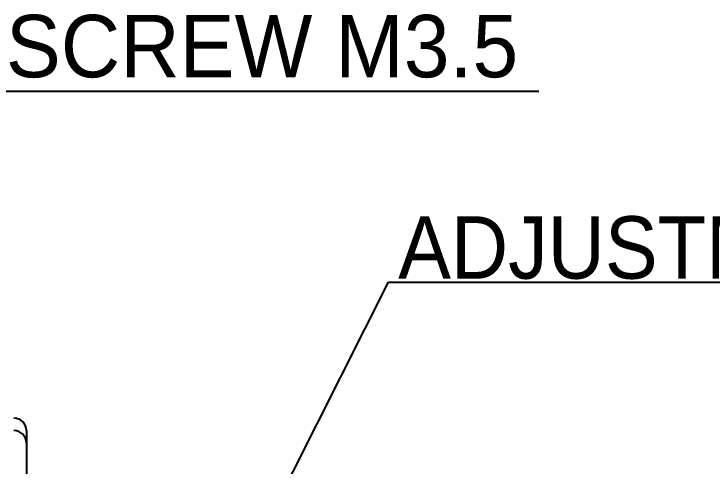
# Model space of a CAD drawing. Extents: x -297 to -4, y 12 to 197.
# Drawn here: x -126 to -98, y 95.58 to 113.69 of the extents above; entities that cross this region are included whole.
import ezdxf
from ezdxf.enums import TextEntityAlignment as Align

# ---------------------------------------------------------------- set-up
doc = ezdxf.new("R2010")
doc.units = 0
doc.header["$MEASUREMENT"] = 0
doc.linetypes.add('SOLID', pattern=[0])
doc.layers.add('LAYER1$C$L1', color=3, linetype='SOLID')
doc.layers.add('LAYER8$C$L8', color=32, linetype='SOLID')

msp = doc.modelspace()

# ---------------------------------------------------------------- linework, layer by layer
at = {"layer": 'LAYER1$C$L1', "color": 3}
for p, q in [((-143.91666, 110.59769), (-104.94604, 110.59769)), ((-110.9707, 102.94901), (-80.07071, 102.94901)), ((-125.5, 96.99995), (-125.5, 90.49995))]:
    msp.add_line(p, q, dxfattribs=at)
for centre in [(-125.99998, 96.99998), (-125.99998, 96.49998)]:
    msp.add_arc(centre, 0.5, 0, 89.999927, dxfattribs=at)
at = {"layer": 'LAYER8$C$L8', "color": 3}
msp.add_lwpolyline([(-115.74826, 93.47095), (-110.9707, 102.949), (-110.9707, 102.949)], dxfattribs=at)

# ---------------------------------------------------------------- texts
for s, width, p, p2 in [('TERMINAL SCREW M3.5', 0.848148, (-143.93981, 111.15401), (-105.77314, 111.15401)), ('ADJUSTMENT RING', 0.841861, (-110.58996, 103.08603), (-80.42328, 103.08603))]:
    msp.add_text(s, height=2.5, dxfattribs=dict(at, width=width)).set_placement(p, p2, align=Align.FIT)

doc.saveas('drawing.dxf')
